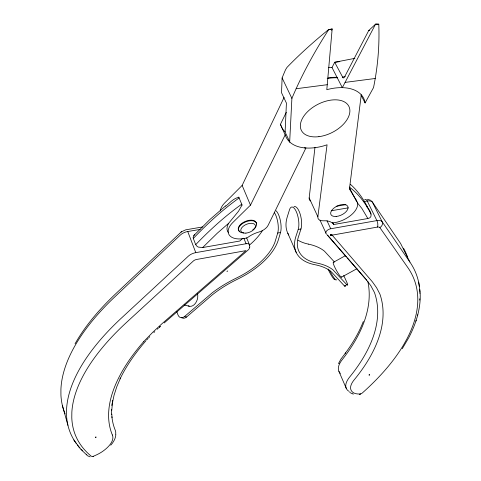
<?xml version="1.0" encoding="UTF-8"?>
<svg xmlns="http://www.w3.org/2000/svg" width="481" height="481" viewBox="0 0 481 481"><rect width="100%" height="100%" fill="white"/><g stroke="black" fill="none" stroke-linecap="round" stroke-linejoin="round"><path stroke-width="0.72" d="M331.463 234.487L330.832 235.377L377.633 227.044A3.758 1.888 -26 0 1 379.846 227.567L407.756 267.478A257.449 117.779 -19.6 0 1 406.818 339.099L403.763 344.57A257.311 117.713 -19.7 0 1 362.44 392.875L362.265 393.019A2.429 0.968 -23.5 0 1 360.323 393.987L359.331 394.57L360.257 394.005M331.589 30.309L332.155 28.98L328.493 29.654A534.102 143.091 -21.6 0 0 286.983 67.406L285.546 69.715A461.129 227.525 -35.7 0 0 282.113 77.922L281.529 92.743L286.423 103.096L285.107 132.077L289.851 142.117M289.67 141.919L291.895 98.401A466.835 223.936 -35.3 0 1 295.448 90.23L296.693 87.482A466.835 223.936 -35.3 0 1 328.571 29.81L332.161 28.938L326.809 89.688A43.374 25.74 -27 0 1 364.58 100.493L365.079 102.934L373.533 87.572A618.38 398.653 -4.6 0 0 374.994 79.882L375.433 77.303A618.38 398.653 -4.6 0 0 378.781 24.2L375.577 24.14L368.747 30.507L344.534 77.02L343.837 77.832L343.055 77.892L334.692 62.271L354.888 58.345M111.766 410.347L112.464 402.591L112.314 403.553L114.009 395.4L116.727 386.892L120.484 378.048L120.07 378.89C126.731 365.049 135.792 352.501 145.803 340.903M164.195 322.943L248.106 250.03L249.11 248.93L249.705 247.276M249.693 247.475L249.789 246.23M115.879 434.469C115.638 438.546 113.45 442.243 110.744 445.196M310.005 200.541A10.203 5.568 -25.2 0 1 309.181 197.895L314.965 147.408M361.261 94.763L349.645 187.392L350.336 190.386L356.974 201.749A19.643 10.378 -25.5 0 1 351.593 214.682A19.643 10.378 -25.5 0 1 332.774 222.895L331.938 222.751A18.867 9.836 -24.5 0 0 323.238 220.809A10.317 5.465 -25.1 0 1 317.863 216.769L309.181 197.895M317.863 216.769L327.062 144.787L323.701 145.881A43.374 25.74 -27 0 1 285.961 136.79L280.477 124.272L286.279 112.314M408.784 337.656C415.873 324.05 420.845 308.862 420.166 293.368M93.242 456.295L93.158 456.697L93.194 456.313A2.7 1.124 -17.7 0 1 91.258 456.192L91.137 456.108A245.4 109.127 -22.8 0 1 71.789 417.64L71.849 412.283A245.508 109.175 -22.8 0 1 126.858 322.114L193.314 261.039A3.974 2.128 -20.6 0 1 196.482 259.487L246.019 250.619L161.73 323.935L152.621 332.431L143.5 341.823M415.915 321.098L416.161 320.274M417.532 315.632L417.785 314.79M274.537 212.836A12.813 4.407 80.3 0 1 277.717 233.032L274.879 242.364A64.965 35.005 -21.3 0 1 239.412 276.545L236.297 278.108A77.207 37.47 -22.1 0 0 224.687 284.379L223.575 285.047A77.164 37.446 -22.1 0 0 212.235 292.821L184.518 316.558A7.041 4.834 -76 0 1 177.916 314.766L176.695 311.345M276.07 210.786A12.801 4.431 80.3 0 1 280.405 220.701A12.801 4.431 80.3 0 1 280.513 232.545L278.397 239.712A68.049 36.664 -21.3 0 1 237.277 279.311A74.597 36.189 -22.1 0 0 212.193 294.955L186.532 317.039A7.029 4.834 -76 0 1 181.565 317.568M288.738 234.95A64.436 34.079 -25.7 0 1 287.217 217.075L289.478 209.836A12.728 4.594 80.3 0 1 296.326 211.7A12.728 4.594 80.3 0 1 298.208 229.443L295.851 236.616A65.157 33.436 -25.6 0 0 314.977 264.724A74.399 36.021 -22.3 0 1 331.631 272.12L344.474 285.991A6.68 0.908 61.1 0 0 345.304 285.834M294.023 206.704A12.716 4.618 80.3 0 1 300.144 214.027A12.716 4.618 80.3 0 1 300.968 228.962L297.998 238.245A62.211 31.92 -25.6 0 0 314.46 262.512L316.793 263.029A76.996 37.284 -22.3 0 1 325.15 265.434L325.902 265.734A76.954 37.265 -22.3 0 1 332.924 269.823L346.831 284.698L344.474 285.991M338.81 363.42L339.069 362.65L338.828 363.347M363.323 321.476C358.856 332.96 352.477 343.614 345.154 353.493L345.586 352.94L341.011 358.982L339.358 361.94M220.274 210.997A19.962 11.231 -22.6 0 1 224.441 203.18L242.135 185.432L284.091 97.415M304.377 147.865L305.946 147.938L268.115 225.342A10.534 5.724 -22.9 0 1 259.163 231.95A19.204 10.221 -22.7 0 0 247.661 237.506L246.579 237.987A20.19 11.039 -22.6 0 1 229.852 235.768A20.19 11.039 -22.6 0 1 232.479 222.859L250.481 205.146L285.293 134.668M378.781 24.2L375.601 24.092L342.328 87.65L332.022 67.55L334.692 62.271L339.79 61.646M75.048 343.777C85.624 325.144 99.856 308.862 115.314 294.138L181.241 231.944M408.513 338.131L402.242 348.731M225.649 205.826L209.842 219.564L193.879 235.456L193.121 237.404L193.314 238.426L195.695 244.655L197.168 246.452L198.34 247.102L202.639 247.553L239.833 241.017L242.454 238.474M228.265 232.383A20.154 11.069 -22.6 0 1 228.649 223.304L238.564 211.177L241.66 205.67L241.721 204.197L239.105 197.95A5.026 1.587 54 0 1 238.786 197.018M146.591 340.049L148.16 338.383M148.954 337.548L149.759 336.712M193.314 238.426C207.395 223.671 222.511 209.842 239.105 197.95L238.215 197.432C233.153 198.671 229.581 203.048 225.679 206.217M195.695 244.655C209.866 229.912 225.054 216.089 241.721 204.197A5.044 1.599 54.1 0 0 242.232 205.255M202.639 247.553L217.388 233.099L228.691 223.244M153.908 332.527L154.762 331.692M157.371 329.184L158.255 328.343M159.151 327.507L160.053 326.671M159.548 327.14L160.462 326.298M193.879 235.456L194.769 234.656M226.93 271.609L227.705 270.917M181.439 231.794L185.714 229.828L202.519 226.972M181.024 232.113L181.626 231.656M333.291 262.373L345.508 255.615M341.504 277.188L356.962 268.687M330.736 235.251L332.191 235.185L372.354 281.788L376.635 287.794L379.924 294.162A270.701 123.653 -18.4 0 1 354.232 379.792L353.643 380.525A31.95 12.885 -24 0 0 353.715 392.869A20.839 8.387 -23.8 0 0 358.958 394.005L360.293 394.005M332.449 222.661L333.652 224.531L367.863 218.518C373.641 217.713 370.406 211.069 368.151 208.291C363.654 199.356 357.972 190.951 350.415 184.313M330.724 235.215L331.463 235.005L331.265 234.566M93.404 456.259L95.01 455.555A23.262 9.842 -17.5 0 0 103.006 451.13A35.907 15.284 -17.3 0 0 112.59 435.564L112.368 434.968M342.394 77.188L345.232 76.485M76.136 443.241A249.23 111.574 -22.8 0 1 66.534 415.013L66.558 409.547A249.23 111.574 -22.8 0 1 121.97 317.556L188.348 256.151A8.88 4.78 -20.6 0 1 195.779 252.639L246.092 243.735A4.389 2.339 -22.3 0 1 249.38 245.929M277.717 233.032L280.513 232.545M298.208 229.443L300.968 228.962M331.217 210.768L348.226 207.858M65.127 413.87A246.705 114.099 -22.8 0 1 60.931 395.045L60.913 389.484A246.705 114.099 -22.8 0 1 115.121 296.579L180.405 234.999A8.772 4.87 -20.5 0 1 187.74 231.517L200.204 229.401M336.225 206.295L345.827 204.665M363.552 201.653L367.243 201.028A8.303 4.335 -26.2 0 1 372.48 202.236L400.601 243.476L409.89 262.043A261.339 120.358 -19.6 0 1 419.36 286.327M296.122 88.738L327.248 84.704M345.081 82.395L375.234 78.487M330.718 235.095L331.463 235.005L331.205 234.596M368.747 30.507L369.745 30.393M330.73 235.053L331.463 235.005L331.138 234.632M330.772 234.968L331.463 235.005L331.078 234.668M367.358 199.272L370.466 200.198M330.802 234.92L331.463 235.005L331.024 234.704M330.838 234.878L331.463 235.005L330.712 235.179L331.463 235.005L330.874 234.83M90.145 456.854L87.53 455.772L80.237 448.707M184.518 316.558L186.532 317.039M308.327 244.107L306.006 243.548A61.52 32.534 -25.7 0 1 298.058 240.229M184.241 305.008L189.207 306.229M353.457 394.089L352.531 393.825M352.314 393.753L349.813 392.502M349.362 187.073C358.778 194.023 365.831 203.661 371.001 214.081M366.63 206.632L367.538 207.401M334.493 262.049L324.453 251.178A76.148 38.029 -22.3 0 0 317.412 246.951L316.666 246.633A76.196 38.053 -22.3 0 0 308.327 244.107M327.639 235.221L346.35 256.716M347.336 257.846L365.56 278.782M326.737 234.397L366.6 280.17M357.305 202.754L361.76 208.273L367.863 218.518M366.047 279.347L370.833 285.732L374.446 292.49A265.698 122.03 -18.4 0 1 349.729 376.948A35.594 14.448 -24.1 0 0 348.719 391.179M79.618 448.009L73.84 439.977M331.674 234.445L332.191 235.185M409.89 262.043L382.148 221.729L372.48 202.236A4.612 3.89 -36.2 0 0 371.073 200.787M356.974 201.749L349.44 187.933M361.093 95.304L365.079 102.934M349.35 188.36L350.336 190.386M282.113 77.922L291.895 98.401M332.732 222.565L333.652 224.531M327.014 220.779L330.724 228.764L376.894 220.593A8.399 4.245 -26.1 0 1 382.148 221.729A4.66 3.986 -36.1 0 1 379.846 227.567M320.039 220.232L326.16 233.525A4.275 2.213 -24.9 0 1 326.587 230.976A4.275 2.213 -24.9 0 1 330.357 228.836M343.705 275.451L346.627 281.812A6.68 0.896 61.1 0 1 346.831 284.698M287.83 233.279L296.284 252.585M338.949 371.458L346.332 388.51M242.135 185.432L250.481 205.146M246.627 237.891L249.465 244.769M243.819 238.221L246.092 243.735M355.549 198.815L356.072 200.186M187.74 231.517L195.779 252.639M280.477 124.272L280.928 125.697M62.41 405.549L67.935 425.312M418.71 282.149L420.147 292.424M111.784 414.075L112.043 417.7M336.399 279.629A8.46 1.184 61 0 1 334.048 277.898A8.46 1.184 61 0 1 329.515 270.069M334.866 279.172A7.275 1.028 61.1 0 1 332.239 276.828A7.275 1.028 61.1 0 1 328.114 269.035M341.606 276.767A8.466 1.142 61 0 1 336.417 270.388A8.466 1.142 61 0 1 333.688 262.488M340.362 373.4A35.269 14.803 -24.1 0 1 342.189 359.716A262.854 124.663 -18.2 0 0 367.809 281.313M403.505 248.178A258.568 122.974 -19.5 0 1 407.425 256.734M419.697 289.285A261.339 120.358 -19.6 0 1 419.919 293.488M419.805 298.797A261.339 120.358 -19.6 0 1 419.709 300.132M349.873 391.835A24.513 9.927 -23.8 0 1 349.675 391.738M364.712 199.795A4.6 1.972 80.9 0 1 367.243 201.028L376.894 220.593A4.654 2.02 80.4 0 1 377.459 227.074M327.2 78.559A43.116 25.926 -27.1 0 1 337.47 77.79M310.443 200.938A10.203 5.568 -25.2 0 1 310.215 200.745M262.602 230.399A64.213 35.636 -21.2 0 1 249.465 245.063M197.414 293.236A8.88 6.127 -75.4 0 1 195.484 303.246A8.88 6.127 -75.4 0 1 188.209 305.832M239.911 231.547A9.626 5.267 -22.6 0 1 244.751 221.645A9.626 5.267 -22.6 0 1 256.433 224.002M82.708 450.811A249.23 111.574 -22.8 0 1 81.169 449.272M80.183 448.22A249.23 111.574 -22.8 0 1 77.417 444.943M115.662 434.253A39.989 17.124 -17.2 0 0 115.212 430.152A245.208 107.576 -23.7 0 1 111.899 416.738M86.808 454.425A6.752 2.838 -17.6 0 1 86.55 454.244M285.167 131.884A43.098 25.938 -27.1 0 1 281.157 126.407M328.06 77.886A43.098 25.938 -27.1 0 1 337.019 77.291M328.469 67.574A42.839 26.124 -27.2 0 1 332.022 67.55M111.718 414.58A245.208 107.576 -23.7 0 1 111.622 409.385M111.845 405.555A245.208 107.576 -23.7 0 1 112.049 403.601M112.314 401.623A245.208 107.576 -23.7 0 1 112.524 400.294M112.356 434.968A249.771 108.965 -23.7 0 1 143.512 341.823M243.753 232.9A9.632 5.261 -22.6 0 1 240.049 225.709A9.632 5.261 -22.6 0 1 253.98 221.074A9.632 5.261 -22.6 0 1 252.778 229.894M369.288 374.915L368.927 375.006L369.642 374.843L369.288 374.915M95.743 437.187L95.31 437.295L96.17 437.103L95.743 437.187M336.123 216.468A9.367 4.948 -25.5 0 0 347.997 206.944A9.367 4.948 -25.5 0 0 333.976 208.045A9.367 4.948 -25.5 0 0 336.123 216.468M318.939 136.658A26.623 15.789 -27 0 0 348.99 106.596A26.623 15.789 -27 0 0 307.419 111.845A26.623 15.789 -27 0 0 318.939 136.658M245.899 233.129A7.798 4.251 -22.6 0 0 255.357 225.264A7.798 4.251 -22.6 0 0 243.176 226.286A7.798 4.251 -22.6 0 0 245.899 233.129"/></g></svg>
